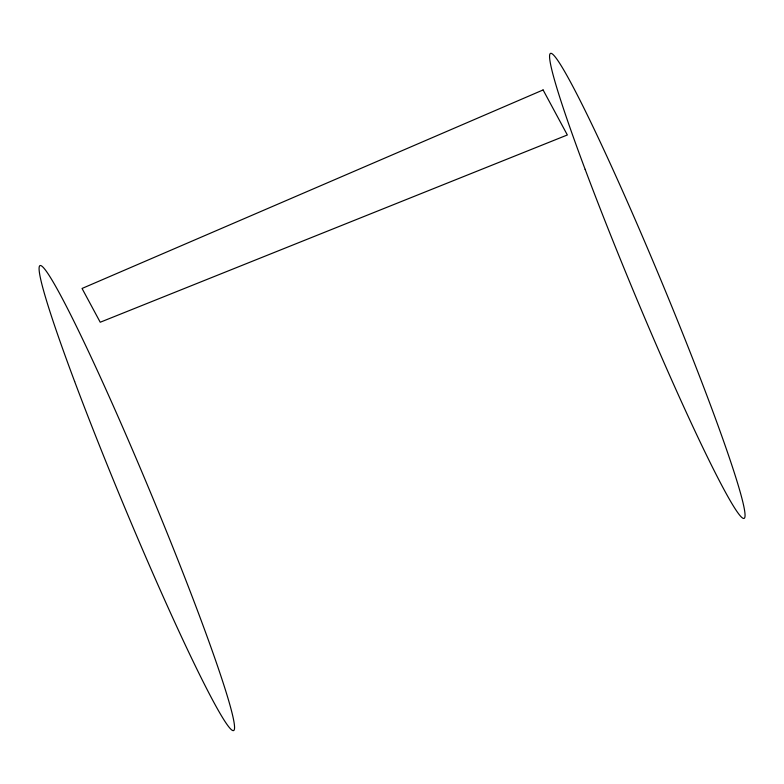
<?xml version="1.0" encoding="UTF-8"?>
<svg xmlns="http://www.w3.org/2000/svg" width="784" height="784" viewBox="0 0 784 784"><rect width="100%" height="100%" fill="white"/><g stroke="black" fill="none" stroke-linecap="round" stroke-linejoin="round"><path stroke-width="1.18" d="M543.096 89.944L82.046 288.463L100.225 322.234L567.342 134.975L543.096 89.944M585.138 169.334A251.723 14.778 67.4 0 0 743.477 518.42A251.723 14.778 67.4 0 0 613.127 169.971A251.723 14.778 67.4 0 0 585.138 169.334M74.647 381.514A251.723 14.778 67.4 0 0 232.975 730.6A251.723 14.778 67.4 0 0 102.635 382.151A251.723 14.778 67.4 0 0 74.647 381.514"/></g></svg>
